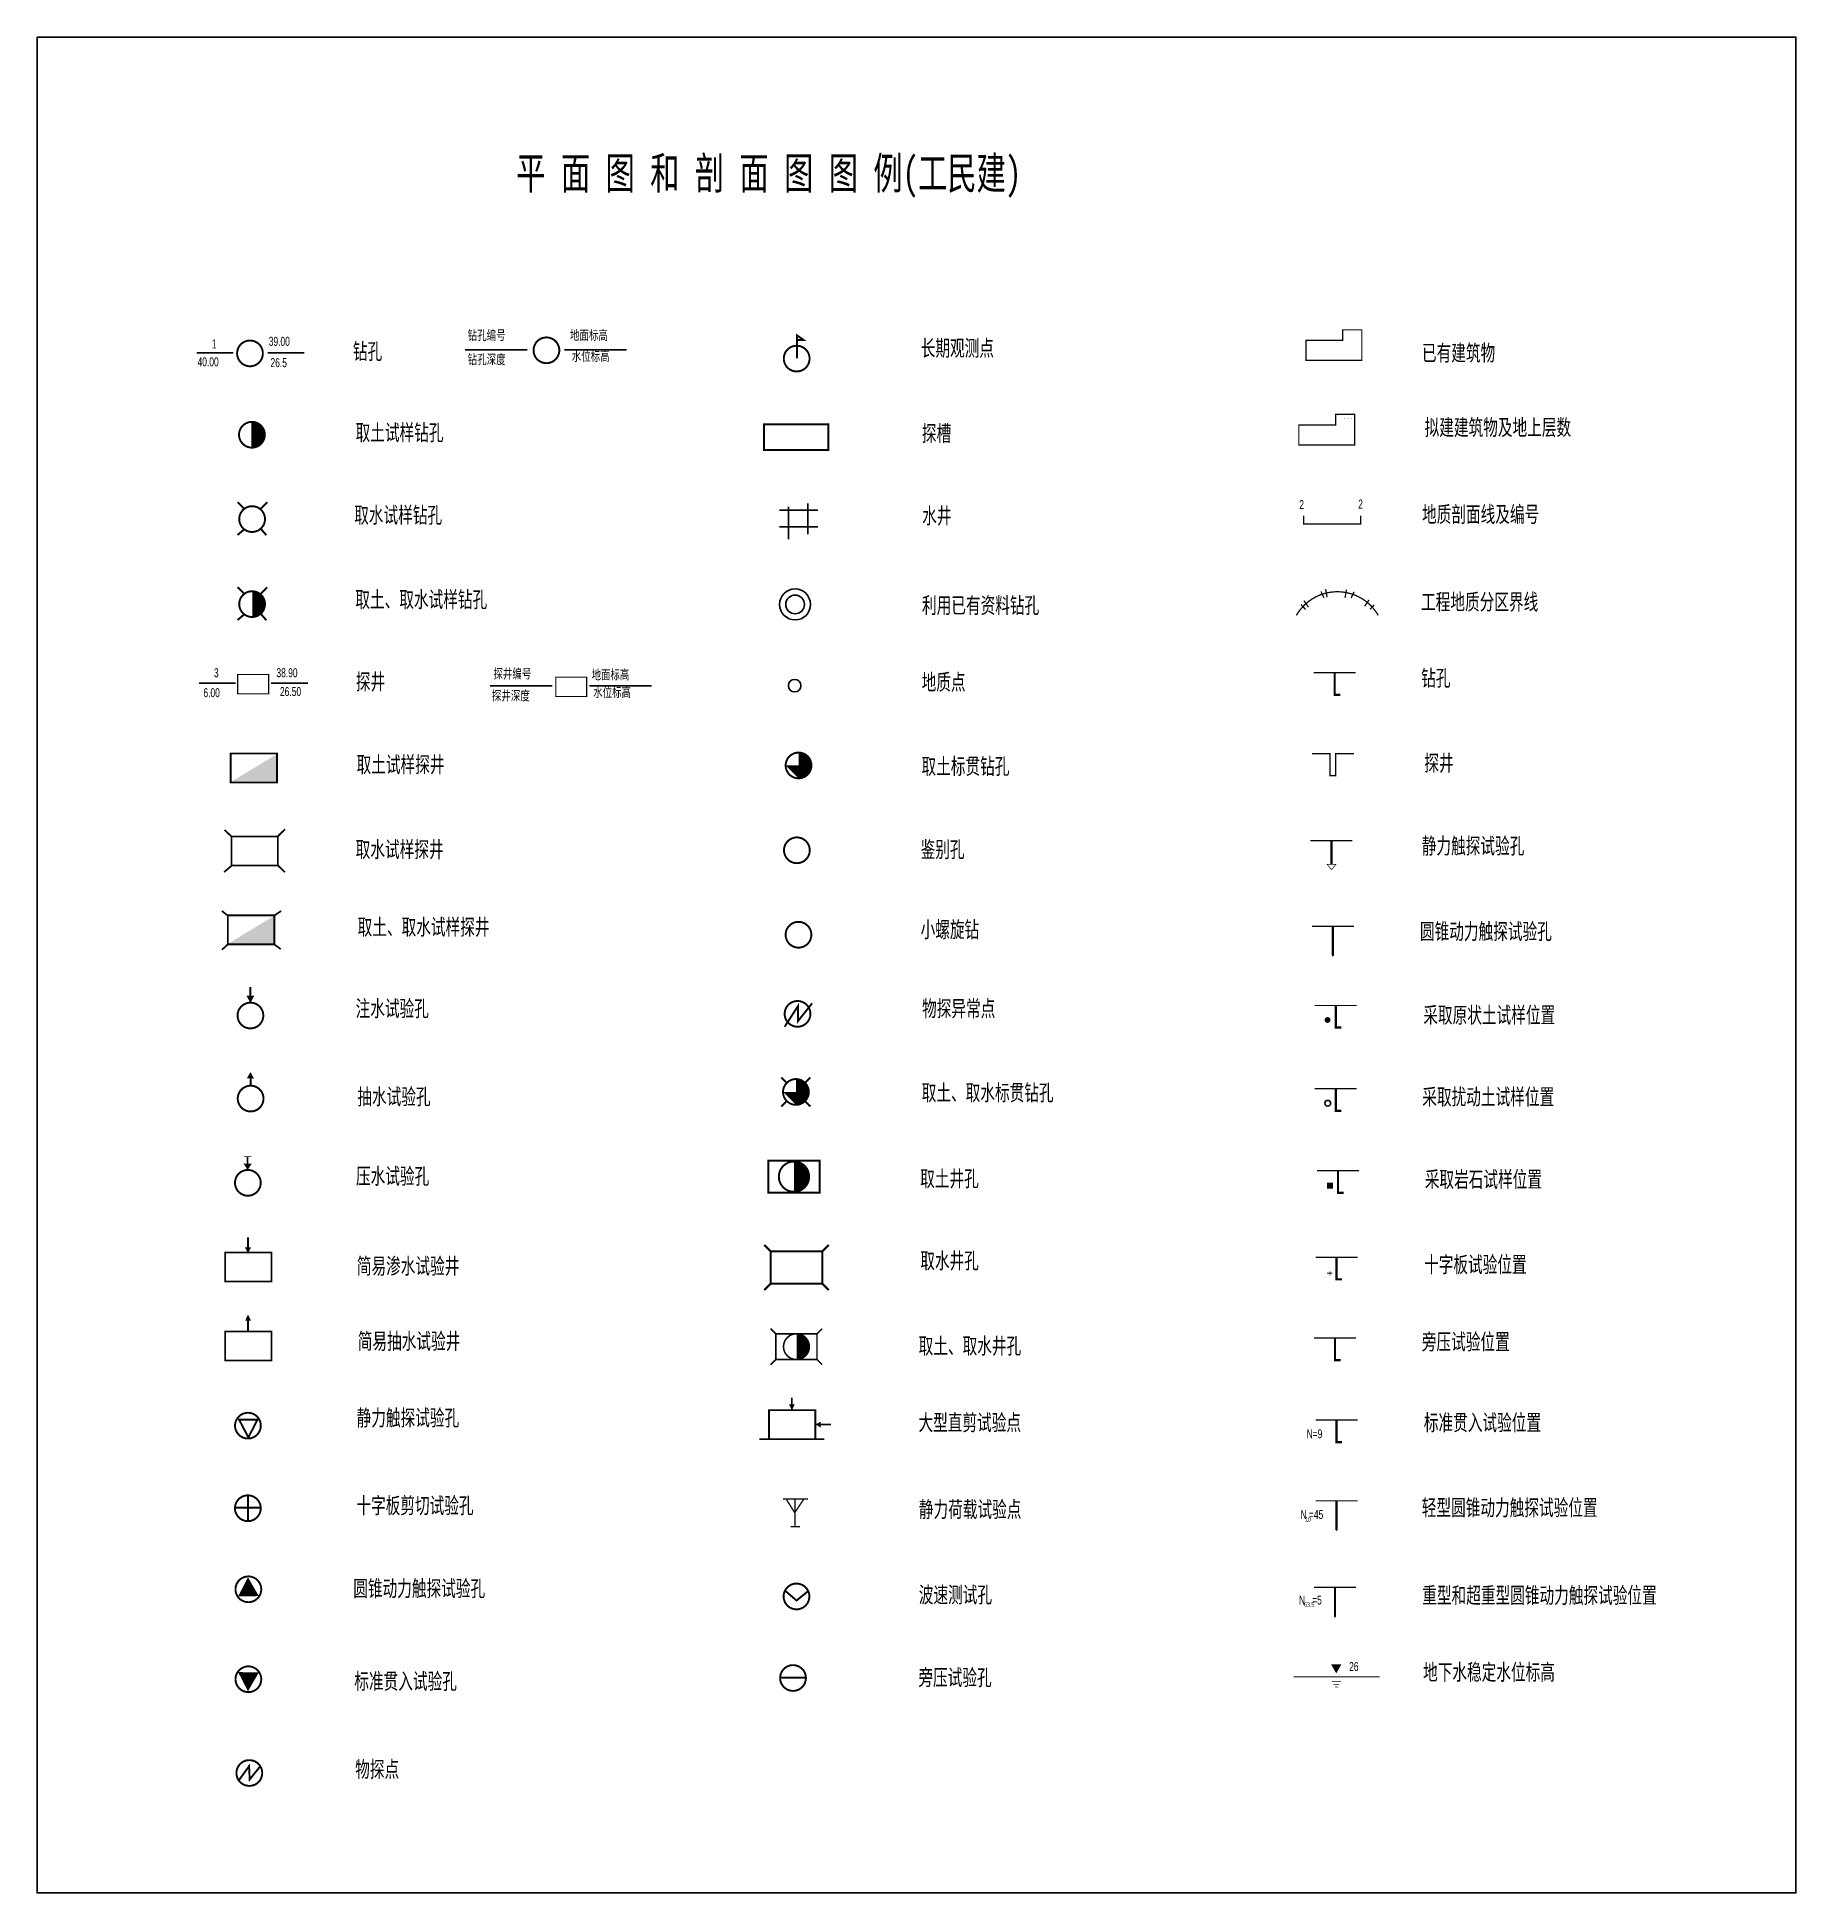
# Model space of a CAD drawing. Extents: x 0 to 0.273, y 0 to 0.288.
import ezdxf

# ---------------------------------------------------------------- set-up
doc = ezdxf.new("R2010")
doc.units = 0
doc.header["$MEASUREMENT"] = 0
doc.layers.get('0').update_dxf_attribs({"linetype": 'CONTINUOUS'})
doc.styles.add('LZ_FONTS_FS', font='hxm.ttf', dxfattribs={"width": 0.7})
doc.styles.get("Standard").update_dxf_attribs({"font": 'hxm.ttf'})

msp = doc.modelspace()

# ---------------------------------------------------------------- linework, layer by layer
for p, q in [((0.06648, 0.2397), (0.0761, 0.2397)), ((0.08187, 0.2397), (0.0915, 0.2397)), ((0.02478, 0.23922), (0.03045, 0.23922)), ((0.0358, 0.23922), (0.04148, 0.23922)), ((0.12124, 0.21481), (0.11527, 0.21481)), ((0.11669, 0.21529), (0.11669, 0.21031)), ((0.11966, 0.21105), (0.11966, 0.21585)), ((0.11527, 0.21223), (0.12124, 0.21223)), ((0.02514, 0.18792), (0.03081, 0.18792)), ((0.03634, 0.18792), (0.04201, 0.18792)), ((0.07036, 0.1875), (0.07998, 0.1875)), ((0.08575, 0.1875), (0.09538, 0.1875))]:
    msp.add_line(p, q)
msp.add_lwpolyline([(0, 0.28828), (0.27309, 0.28828), (0.27309, 0), (0, 0)], close=True)
at = {"color": 7}
for points in [[(0.11798, 0.23839, 0.0003, 0.0003, 0), (0.11798, 0.24196, 0.0003, 0.0003, 0), (0.11903, 0.24122, 0.0003, 0.0003, 0), (0.11795, 0.24122, 0.0003, 0.0003, 0)], [(0.11794, 0.23634, 0.0003, 0.0003, 1), (0.11794, 0.24034, 0.0003, 0.0003, 1), (0.11794, 0.23634, 0.0003, 0.0003, 1)], [(0.02909, 0.16512, 0.00027, 0.00027, 0), (0.03022, 0.16407, 0.00027, 0.00027, 0)], [(0.03849, 0.16523, 0.00027, 0.00027, 0), (0.03732, 0.16407, 0.00027, 0.00027, 0)], [(0.03019, 0.15959, 0.00027, 0.00027, 0), (0.03739, 0.15959, 0.00027, 0.00027, 0), (0.03739, 0.16409, 0.00027, 0.00027, 0), (0.03019, 0.16409, 0.00027, 0.00027, 0), (0.03019, 0.15945, 0.00027, 0.00027, 0)], [(0.02903, 0.15858, 0.00027, 0.00027, 0), (0.03022, 0.15958, 0.00027, 0.00027, 0)], [(0.03849, 0.15855, 0.00027, 0.00027, 0), (0.03738, 0.15961, 0.00027, 0.00027, 0)], [(0.03273, 0.07058, 0.0003, 0.0003, 1), (0.03273, 0.07458, 0.0003, 0.0003, 1), (0.03273, 0.07058, 0.0003, 0.0003, 1)], [(0.0328, 0.04516, 0.0003, 0.0003, 1), (0.0328, 0.04916, 0.0003, 0.0003, 1), (0.0328, 0.04516, 0.0003, 0.0003, 1)], [(0.11791, 0.04405, 0.0003, 0.0003, 1), (0.11791, 0.04805, 0.0003, 0.0003, 1), (0.11791, 0.04405, 0.0003, 0.0003, 1)], [(0.11616, 0.04693, 0.0003, 0.0003, 0), (0.11792, 0.04542, 0.0003, 0.0003, 0), (0.11971, 0.04687, 0.0003, 0.0003, 0)], [(0.0328, 0.03519, 0.0003, 0.0003, -1), (0.0328, 0.03119, 0.0003, 0.0003, -1), (0.0328, 0.03519, 0.0003, 0.0003, -1)], [(0.11737, 0.03138, 0.0003, 0.0003, 1), (0.11737, 0.03538, 0.0003, 0.0003, 1), (0.11737, 0.03138, 0.0003, 0.0003, 1)], [(0.1155, 0.03343, 0.0003, 0.0003, 0), (0.11929, 0.03343, 0.0003, 0.0003, 0)]]:
    msp.add_lwpolyline(points, format="xyseb", dxfattribs=at)
for points, const_width in [([(0.19701, 0.23807), (0.20569, 0.23807), (0.20569, 0.24281), (0.20271, 0.24281), (0.20271, 0.24118), (0.19701, 0.24118)], 0.0002), ([(0.20028, 0.1598), (0.20169, 0.1598), (0.20098, 0.15895)], 0.0001)]:
    msp.add_lwpolyline(points, close=True, dxfattribs=dict(const_width=const_width))
for points, const_width in [([(0.03305, 0.23715, 1), (0.03305, 0.24115, 1), (0.03305, 0.23715, 1)], 0.0003), ([(0.07908, 0.23763, 1), (0.07908, 0.24163, 1), (0.07908, 0.23763, 1)], 0.0003), ([(0.19553, 0.19846, -0.57735), (0.20824, 0.19846, 3.732051)], 0.0002), ([(0.11823, 0.17314, 1), (0.11823, 0.17714, 1), (0.11823, 0.17314, 1)], 0.0003), ([(0.11823, 0.17414, 0.414214), (0.11923, 0.17514, 0.414214), (0.11823, 0.17614, 0.414214)], 0.002), ([(0.11822, 0.14684, 1), (0.11822, 0.15084, 1), (0.11822, 0.14684, 1)], 0.0003), ([(0.11807, 0.13455, 1), (0.11807, 0.13855, 1), (0.11807, 0.13455, 1)], 0.0003), ([(0.11782, 0.12242, 1), (0.11782, 0.12642, 1), (0.11782, 0.12242, 1)], 0.0003), ([(0.11785, 0.12346, 1), (0.11785, 0.12546, 1)], 0.002), ([(0.11752, 0.11016, 0.414214), (0.11862, 0.11126, 0.414214), (0.11752, 0.11236, 0.414214)], 0.0022), ([(0.1179, 0.08285, 1), (0.1179, 0.08685, 1), (0.1179, 0.08285, 1)], 0.00024), ([(0.11793, 0.0838, 1), (0.11793, 0.0858, 1)], 0.002)]:
    msp.add_lwpolyline(points, format="xyb", dxfattribs=dict(const_width=const_width))
for points in [[(0.03335, 0.22451, 0.0003, 0.0003, 1), (0.03335, 0.22851, 0.0003, 0.0003, 1), (0.03335, 0.22451, 0.0003, 0.0003, 1)], [(0.03324, 0.22555, 0.002, 0.002, 1), (0.03324, 0.22755, 0.002, 0.002, 1)], [(0.11285, 0.22414, 0.0003, 0.0003, 0), (0.12285, 0.22414, 0.0003, 0.0003, 0), (0.12285, 0.22814, 0.0003, 0.0003, 0), (0.11285, 0.22814, 0.0003, 0.0003, 0), (0.11285, 0.22399, 0.0003, 0.0003, 0)], [(0.03211, 0.21508, 0.0003, 0.0003, 0), (0.03113, 0.21603, 0.0003, 0.0003, 0)], [(0.03338, 0.21141, 0.0003, 0.0003, 1), (0.03338, 0.21541, 0.0003, 0.0003, 1), (0.03338, 0.21141, 0.0003, 0.0003, 1)], [(0.03472, 0.21502, 0.0003, 0.0003, 0), (0.03573, 0.21603, 0.0003, 0.0003, 0)], [(0.03212, 0.21178, 0.0003, 0.0003, 0), (0.03112, 0.21094, 0.0003, 0.0003, 0)], [(0.03473, 0.21189, 0.0003, 0.0003, 0), (0.0356, 0.2109, 0.0003, 0.0003, 0)], [(0.03211, 0.20186, 0.0003, 0.0003, 0), (0.03113, 0.20282, 0.0003, 0.0003, 0)], [(0.03338, 0.1982, 0.0003, 0.0003, 1), (0.03338, 0.2022, 0.0003, 0.0003, 1), (0.03338, 0.1982, 0.0003, 0.0003, 1)], [(0.03342, 0.19917, 0.002, 0.002, 1), (0.03342, 0.20117, 0.002, 0.002, 1)], [(0.03472, 0.20181, 0.0003, 0.0003, 0), (0.03573, 0.20282, 0.0003, 0.0003, 0)], [(0.03212, 0.19857, 0.0003, 0.0003, 0), (0.03112, 0.19773, 0.0003, 0.0003, 0)], [(0.03473, 0.19868, 0.0003, 0.0003, 0), (0.0356, 0.19769, 0.0003, 0.0003, 0)], [(0.03005, 0.17248, 0.00027, 0.00027, 0), (0.03725, 0.17248, 0.00027, 0.00027, 0), (0.03725, 0.17698, 0.00027, 0.00027, 0), (0.03005, 0.17698, 0.00027, 0.00027, 0), (0.03005, 0.17234, 0.00027, 0.00027, 0)], [(0.11823, 0.17314, 0, 0.004, 0), (0.11823, 0.17514, 0.004, 0.004, 0)], [(0.02869, 0.15254, 0.00027, 0.00027, 0), (0.02966, 0.15176, 0.00027, 0.00027, 0)], [(0.02963, 0.14735, 0.00027, 0.00027, 0), (0.03683, 0.14735, 0.00027, 0.00027, 0), (0.03683, 0.15185, 0.00027, 0.00027, 0), (0.02963, 0.15185, 0.00027, 0.00027, 0), (0.02963, 0.14722, 0.00027, 0.00027, 0)], [(0.03692, 0.15189, 0.00027, 0.00027, 0), (0.03789, 0.15254, 0.00027, 0.00027, 0)], [(0.2012, 0.15014, 0.00035, 0.00035, 0), (0.2012, 0.14648, 0.0016, 0, 0), (0.2012, 0.14542, 0, 0, 0)], [(0.02956, 0.14729, 0.00027, 0.00027, 0), (0.02869, 0.14651, 0.00027, 0.00027, 0)], [(0.03689, 0.14729, 0.00027, 0.00027, 0), (0.03783, 0.14661, 0.00027, 0.00027, 0)], [(0.03312, 0.13429, 0.0003, 0.0003, 1), (0.03312, 0.13829, 0.0003, 0.0003, 1), (0.03312, 0.13429, 0.0003, 0.0003, 1)], [(0.03311, 0.14074, 0.0003, 0.0003, 0), (0.03311, 0.13832, 0.0003, 0.0003, 0)], [(0.03314, 0.12729, 0.0003, 0.0003, 0), (0.03314, 0.12539, 0.0003, 0.0003, 0)], [(0.03315, 0.12139, 0.0003, 0.0003, 1), (0.03315, 0.12539, 0.0003, 0.0003, 1), (0.03315, 0.12139, 0.0003, 0.0003, 1)], [(0.11782, 0.12242, 0, 0.004, 0), (0.11782, 0.12442, 0.004, 0.004, 0)], [(0.03272, 0.1083, 0.0003, 0.0003, 1), (0.03272, 0.1123, 0.0003, 0.0003, 1), (0.03272, 0.1083, 0.0003, 0.0003, 1)], [(0.03213, 0.11439, 0.0001, 0.0001, 0), (0.03325, 0.11439, 0.0001, 0.0001, 0)], [(0.03267, 0.11435, 0.0003, 0.0003, 0), (0.03267, 0.11227, 0.0003, 0.0003, 0)], [(0.03274, 0.10182, 0.00027, 0.00027, 0), (0.03274, 0.09958, 0.00027, 0.00027, 0)], [(0.02918, 0.09498, 0.00027, 0.00027, 0), (0.03638, 0.09498, 0.00027, 0.00027, 0), (0.03638, 0.09948, 0.00027, 0.00027, 0), (0.02918, 0.09948, 0.00027, 0.00027, 0), (0.02918, 0.09485, 0.00027, 0.00027, 0)], [(0.03274, 0.08964, 0.00027, 0.00027, 0), (0.03274, 0.08728, 0.00027, 0.00027, 0)], [(0.02921, 0.08271, 0.00027, 0.00027, 0), (0.03641, 0.08271, 0.00027, 0.00027, 0), (0.03641, 0.08721, 0.00027, 0.00027, 0), (0.02921, 0.08721, 0.00027, 0.00027, 0), (0.02921, 0.08258, 0.00027, 0.00027, 0)], [(0.19877, 0.08352, 0, 0.000432, 0), (0.19935, 0.08352, 0, 0, 0), (0.20003, 0.08352, 0.000432, 0, 0), (0.20066, 0.08352, 0, 0, 0)], [(0.11364, 0.0705, 0.00027, 0.00027, 0), (0.12084, 0.0705, 0.00027, 0.00027, 0), (0.12084, 0.075, 0.00027, 0.00027, 0), (0.11364, 0.075, 0.00027, 0.00027, 0), (0.11364, 0.07037, 0.00027, 0.00027, 0)], [(0.1172, 0.07692, 0.00027, 0.00027, 0), (0.1172, 0.07501, 0.00027, 0.00027, 0)], [(0.12086, 0.07277, 0.00027, 0.00027, 0), (0.12329, 0.07277, 0.00027, 0.00027, 0)], [(0.11214, 0.0705, 0.00027, 0.00027, 0), (0.12222, 0.0705, 0.00027, 0.00027, 0)], [(0.03272, 0.05775, 0.0003, 0.0003, 1), (0.03272, 0.06175, 0.0003, 0.0003, 1), (0.03272, 0.05775, 0.0003, 0.0003, 1)], [(0.03274, 0.06164, 0.0003, 0.0003, 0), (0.03274, 0.05787, 0.0003, 0.0003, 0)], [(0.1158, 0.06118, 0.0002, 0.0002, 0), (0.11969, 0.06118, 0.0002, 0.0002, 0)], [(0.11638, 0.06107, 0.0002, 0.0002, 0), (0.11764, 0.05905, 0.0002, 0.0002, 0)], [(0.11767, 0.05912, 0.0002, 0.0002, 0), (0.11908, 0.06121, 0.0002, 0.0002, 0)], [(0.11767, 0.0611, 0.0002, 0.0002, 0), (0.11767, 0.05697, 0.0002, 0.0002, 0)], [(0.20176, 0.0609, 0.00035, 0.00035, 0), (0.20176, 0.05724, 0.0016, 0, 0), (0.20176, 0.05618, 0, 0, 0)], [(0.0308, 0.05984, 0.0003, 0.0003, 0), (0.03462, 0.05984, 0.0003, 0.0003, 0)], [(0.11699, 0.05689, 0.0002, 0.0002, 0), (0.11843, 0.05689, 0.0002, 0.0002, 0)], [(0.20153, 0.04745, 0.00035, 0.00035, 0), (0.20153, 0.04378, 0.0016, 0, 0), (0.20153, 0.04272, 0, 0, 0)], [(0.20172, 0.03409, 0, 0.0016, 0), (0.20172, 0.0355, 0.0016, 0.0016, 0)], [(0.03295, 0.01662, 0.0003, 0.0003, 1), (0.03295, 0.02062, 0.0003, 0.0003, 1), (0.03295, 0.01662, 0.0003, 0.0003, 1)], [(0.03132, 0.01749, 0.0003, 0.0003, 0), (0.03291, 0.01968, 0.0003, 0.0003, 0), (0.03301, 0.01763, 0.0003, 0.0003, 0), (0.0346, 0.01961, 0.0003, 0.0003, 0)]]:
    msp.add_lwpolyline(points, format="xyseb")
for points, const_width in [([(0.19591, 0.22492), (0.20459, 0.22492), (0.20459, 0.22966), (0.20161, 0.22966), (0.20161, 0.22803), (0.19591, 0.22803), (0.19591, 0.22492)], 0.0002), ([(0.19668, 0.21395), (0.19668, 0.21263), (0.20549, 0.21263), (0.20549, 0.21395)], 0.0002), ([(0.19934, 0.20217), (0.19981, 0.20116)], 0.0002), ([(0.20007, 0.20252), (0.2003, 0.20127)], 0.0002), ([(0.20331, 0.20243), (0.20308, 0.20118)], 0.0002), ([(0.20448, 0.20212), (0.20402, 0.20111)], 0.0002), ([(0.19625, 0.20014), (0.19695, 0.19936)], 0.0002), ([(0.19671, 0.20073), (0.19741, 0.19972)], 0.0002), ([(0.20682, 0.20087), (0.20612, 0.19986)], 0.0002), ([(0.20761, 0.20009), (0.20699, 0.19939)], 0.0002), ([(0.03115, 0.18626), (0.03595, 0.18626), (0.03595, 0.18926), (0.03115, 0.18926), (0.03115, 0.18617)], 0.00018), ([(0.08053, 0.18584), (0.08533, 0.18584), (0.08533, 0.18884), (0.08053, 0.18884), (0.08053, 0.18575)], 0.00018), ([(0.19821, 0.18953), (0.20474, 0.18953)], 0.0002), ([(0.20148, 0.18953), (0.20148, 0.1861), (0.20234, 0.1861)], 0.00035), ([(0.19793, 0.17697), (0.20075, 0.17697), (0.20075, 0.17355), (0.20161, 0.17355), (0.20161, 0.17697), (0.20448, 0.17697)], 0.0002), ([(0.19772, 0.16345), (0.20424, 0.16345)], 0.0002), ([(0.20098, 0.16345), (0.20098, 0.1598)], 0.00035), ([(0.19794, 0.15014), (0.20447, 0.15014)], 0.0002), ([(0.11607, 0.13455), (0.11814, 0.13776), (0.11814, 0.13542), (0.12034, 0.13819)], 0.0003), ([(0.19838, 0.13785), (0.20491, 0.13785)], 0.0002), ([(0.20164, 0.13785), (0.20164, 0.13442), (0.20251, 0.13442)], 0.00035), ([(0.11557, 0.12667), (0.1164, 0.12583)], 0.0003), ([(0.11923, 0.12583), (0.12007, 0.12667)], 0.0003), ([(0.19837, 0.12493), (0.2049, 0.12493)], 0.0002), ([(0.20164, 0.12493), (0.20164, 0.1215), (0.2025, 0.1215)], 0.00035), ([(0.11557, 0.12217), (0.1164, 0.123)], 0.0003), ([(0.11923, 0.123), (0.12007, 0.12217)], 0.0003), ([(0.11352, 0.10876), (0.12152, 0.10876), (0.12152, 0.11376), (0.11352, 0.11376), (0.11352, 0.10876)], 0.0003), ([(0.19873, 0.11219), (0.20526, 0.11219)], 0.0002), ([(0.20029, 0.10986), (0.2012, 0.10986)], 0.0009), ([(0.20199, 0.11219), (0.20199, 0.10876), (0.20286, 0.10876)], 0.00035), ([(0.11291, 0.10065), (0.11391, 0.09965)], 0.0003), ([(0.11391, 0.09465), (0.11391, 0.09965), (0.12191, 0.09965), (0.12191, 0.09465), (0.11391, 0.09465)], 0.0003), ([(0.12291, 0.10065), (0.12191, 0.09965)], 0.0003), ([(0.1985, 0.09873), (0.20503, 0.09873)], 0.0002), ([(0.20176, 0.09873), (0.20176, 0.09531), (0.20263, 0.09531)], 0.00035), ([(0.20027, 0.09625), (0.2011, 0.09625)], 0.00015), ([(0.20073, 0.09657), (0.20073, 0.09586)], 0.0001), ([(0.11291, 0.09365), (0.11391, 0.09465)], 0.0003), ([(0.12291, 0.09365), (0.12191, 0.09465)], 0.0003), ([(0.1139, 0.08765), (0.1147, 0.08685)], 0.00024), ([(0.1147, 0.08285), (0.1211, 0.08285), (0.1211, 0.08685), (0.1147, 0.08685), (0.1147, 0.08273)], 0.00024), ([(0.1219, 0.08765), (0.1211, 0.08685)], 0.00024), ([(0.19827, 0.0862), (0.2048, 0.0862)], 0.0002), ([(0.20153, 0.0862), (0.20153, 0.08277), (0.20239, 0.08277)], 0.00035), ([(0.1139, 0.08205), (0.1147, 0.08285)], 0.00024), ([(0.1219, 0.08205), (0.1211, 0.08285)], 0.00024), ([(0.1985, 0.07344), (0.20503, 0.07344)], 0.0002), ([(0.20176, 0.07344), (0.20176, 0.07001), (0.20263, 0.07001)], 0.00035), ([(0.1985, 0.0609), (0.20503, 0.0609)], 0.0002), ([(0.19827, 0.04745), (0.2048, 0.04745)], 0.0002), ([(0.19512, 0.03356), (0.20844, 0.03356)], 0.00015), ([(0.20107, 0.03286), (0.20246, 0.03286)], 0.0001), ([(0.20128, 0.03239), (0.20221, 0.03239)], 0.0001), ([(0.20153, 0.032), (0.20203, 0.032)], 0.0001)]:
    msp.add_lwpolyline(points, dxfattribs=dict(const_width=const_width))
for points, const_width in [([(0.20302, 0.22908, 1), (0.20307, 0.22908, 1)], 0.00005), ([(0.20359, 0.22908, 1), (0.20364, 0.22908, 1)], 0.00005), ([(0.20405, 0.22908, 1), (0.2041, 0.22908, 1)], 0.00005), ([(0.20015, 0.1356, 1), (0.2006, 0.1356, 1)], 0.00045), ([(0.11517, 0.11126, 1), (0.11987, 0.11126, 1)], 0.0003)]:
    msp.add_lwpolyline(points, format="xyb", close=True, dxfattribs=dict(const_width=const_width))
at = {"color": 7, "const_width": 0.0003}
msp.add_lwpolyline([(0.11797, 0.15996, 1), (0.11797, 0.16396, 1), (0.11797, 0.15996, 1)], format="xyb", dxfattribs=at)
at = {"color": 7}
msp.add_lwpolyline([(0.03135, 0.07353, 0.0003, 0.0003, 0), (0.03422, 0.07353, 0.0003, 0.0003, 0), (0.0328, 0.07075, 0.0003, 0.0003, 0)], format="xyseb", close=True, dxfattribs=at)
for centre, radius in [((0.11769, 0.20015), 0.0024), ((0.11769, 0.20015), 0.00145), ((0.11762, 0.18753), 0.000972), ((0.20039, 0.12266), 0.00045)]:
    msp.add_circle(centre, radius)
for points in [[(0.0301, 0.17258), (0.03714, 0.17685), (0.0372, 0.17258)], [(0.02966, 0.14745), (0.03679, 0.15176), (0.03686, 0.14742)], [(0.0325, 0.13937), (0.03372, 0.13937), (0.03311, 0.13825)], [(0.03257, 0.12654), (0.03368, 0.1265), (0.03311, 0.12751)], [(0.03206, 0.11331), (0.03332, 0.11327), (0.03267, 0.1123)], [(0.03225, 0.1003), (0.03323, 0.1003), (0.03274, 0.09939)], [(0.03229, 0.08887), (0.03323, 0.08887), (0.03274, 0.08984)], [(0.11675, 0.07591), (0.11765, 0.07591), (0.1172, 0.07497)], [(0.12164, 0.07319), (0.12164, 0.07229), (0.1209, 0.07277)]]:
    msp.add_solid(points)
for points in [[(0.0312, 0.04604), (0.03443, 0.0461), (0.03274, 0.04903)], [(0.0312, 0.0343), (0.03443, 0.03424), (0.03274, 0.03132)]]:
    msp.add_solid(points, dxfattribs=at)

# ---------------------------------------------------------------- texts
at = {"width": 0.7}
for s, height, p in [('1', 0.0014, (0.02712, 0.23991)), ('39.00', 0.0014, (0.03596, 0.24032)), ('40.00', 0.0014, (0.02491, 0.23714)), ('26.5', 0.0014, (0.03624, 0.23701)), ('2', 0.0014, (0.19598, 0.21496)), ('2', 0.0014, (0.20513, 0.21504)), ('3', 0.0014, (0.02746, 0.18884)), ('38.90', 0.0014, (0.03716, 0.18884)), ('6.00', 0.0014, (0.02582, 0.18574)), ('26.50', 0.0014, (0.03771, 0.18592)), ('N=9', 0.0014, (0.19711, 0.07062)), ('N =45', 0.0014, (0.19617, 0.05808)), ('10', 0.0007, (0.1969, 0.05769)), ('N   =5', 0.0014, (0.19594, 0.04479)), ('63.5', 0.0007, (0.19672, 0.04445)), ('26', 0.0014, (0.20372, 0.03446))]:
    msp.add_text(s, height=height, dxfattribs=at).set_placement(p)
at = {"attachment_point": 1, "style": 'LZ_FONTS_FS'}
for s, insert, char_height, width in [('\\fTxt|b0|i0|c134|p2;平 面 图 和 剖 面 图 图 例(工民建)', (0.0744, 0.26965), 0.005, 0.1706441), ('\\fTxt|b0|i0|c134|p2;钻孔编号', (0.06686, 0.24273), 0.0015, 0.0091), ('\\fTxt|b0|i0|c134|p2;地面标高', (0.08274, 0.24274), 0.0015, 0.0118414), ('\\fTxt|b0|i0|c134|p2;钻孔', (0.04903, 0.24072), 0.0025, 0.009), ('\\fTxt|b0|i0|c134|p2;水位标高', (0.08301, 0.23947), 0.0015, 0.0092846), ('\\fTxt|b0|i0|c134|p2;长期观测点', (0.1372, 0.24123), 0.0025, 0.0217738), ('\\fTxt|b0|i0|c134|p2;已有建筑物', (0.21503, 0.24048), 0.0025, 0.0257), ('\\fTxt|b0|i0|c134|p2;钻孔深度', (0.06686, 0.23898), 0.0015, 0.0102333), ('\\fTxt|b0|i0|c134|p2;取土试样钻孔', (0.04945, 0.22811), 0.0025, 0.0315096), ('\\fTxt|b0|i0|c134|p2;探槽', (0.13738, 0.22799), 0.0025, 0.0105), ('\\fTxt|b0|i0|c134|p2;拟建建筑物及地上层数', (0.21544, 0.22891), 0.0025, 0.0415599), ('\\fTxt|b0|i0|c134|p2;取水试样钻孔', (0.04923, 0.21529), 0.0025, 0.0304841), ('\\fTxt|b0|i0|c134|p2;水井', (0.13743, 0.21519), 0.0025, 0.0076), ('\\fTxt|b0|i0|c134|p2;地质剖面线及编号', (0.21504, 0.21541), 0.0025, 0.0370432), ('\\fTxt|b0|i0|c134|p2;取土、取水试样钻孔', (0.04941, 0.20218), 0.0025, 0.043662), ('\\fTxt|b0|i0|c134|p2;工程地质分区界线', (0.21489, 0.2018), 0.0025, 0.0306206), ('\\fTxt|b0|i0|c134|p2;利用已有资料钻孔', (0.1374, 0.20127), 0.0025, 0.0295465), ('\\fTxt|b0|i0|c134|p2;探井编号', (0.07085, 0.19015), 0.0015, 0.0096), ('\\fTxt|b0|i0|c134|p2;钻孔', (0.21491, 0.18997), 0.0025, 0.0159), ('\\fTxt|b0|i0|c134|p2;探井', (0.04949, 0.18941), 0.0025, 0.0086), ('\\fTxt|b0|i0|c134|p2;地面标高', (0.08608, 0.19), 0.0015, 0.0091141), ('\\fTxt|b0|i0|c134|p2;水位标高', (0.08634, 0.18726), 0.0015, 0.0096279), ('\\fTxt|b0|i0|c134|p2;地质点', (0.13734, 0.18935), 0.0025, 0.0105), ('\\fTxt|b0|i0|c134|p2;探井深度', (0.07061, 0.18673), 0.0015, 0.0089), ('\\ftxt|b0|i0|c134|p2;取土试样探井', (0.0496, 0.17654), 0.0025, 0.0282411), ('\\fTxt|b0|i0|c134|p2;取土标贯钻孔', (0.13732, 0.17627), 0.0025, 0.0278), ('\\fTxt|b0|i0|c134|p2;探井', (0.2154, 0.17678), 0.0025, 0.0142), ('\\ftxt|b0|i0|c134|p2;取水试样探井', (0.04947, 0.16335), 0.0025, 0.0329347), ('\\fTxt|b0|i0|c134|p2;鉴别孔', (0.13718, 0.16335), 0.0025, 0.0151), ('\\fTxt|b0|i0|c134|p2;静力触探试验孔', (0.215, 0.1639), 0.0025, 0.0275), ('\\fTxt|b0|i0|c134|p2;取土、取水试样探井', (0.04977, 0.1513), 0.0025, 0.0403661), ('\\fTxt|b0|i0|c134|p2;小螺旋钻', (0.13718, 0.15091), 0.0025, 0.0213), ('\\fTxt|b0|i0|c134|p2;圆锥动力触探试验孔', (0.21472, 0.15062), 0.0025, 0.0380656), ('\\fTxt|b0|i0|c134|p2;注水试验孔', (0.04945, 0.13864), 0.0025, 0.0294), ('\\fTxt|b0|i0|c134|p2;物探异常点', (0.13741, 0.13863), 0.0025, 0.0224), ('\\fTxt|b0|i0|c134|p2;采取原状土试样位置', (0.21524, 0.13762), 0.0025, 0.0409496), ('\\fTxt|b0|i0|c134|p2;抽水试验孔', (0.04972, 0.12495), 0.0025, 0.0189), ('\\fTxt|b0|i0|c134|p2;取土、取水标贯钻孔', (0.13736, 0.12557), 0.0025, 0.0356969), ('\\fTxt|b0|i0|c134|p2;采取扰动土试样位置', (0.21508, 0.12492), 0.0025, 0.0385688), ('\\fTxt|b0|i0|c134|p2;压水试验孔', (0.04951, 0.1126), 0.0025, 0.0385594), ('\\fTxt|b0|i0|c134|p2;取土井孔', (0.13711, 0.11222), 0.0025, 0.0263), ('\\fTxt|b0|i0|c134|p2;采取岩石试样位置', (0.21547, 0.1121), 0.0025, 0.0395851), ('\\fTxt|b0|i0|c134|p2;简易渗水试验井', (0.04964, 0.09863), 0.0025, 0.0389948), ('\\fTxt|b0|i0|c134|p2;取水井孔', (0.13713, 0.09946), 0.0025, 0.0265), ('\\fTxt|b0|i0|c134|p2;十字板试验位置', (0.21536, 0.09887), 0.0025, 0.0275), ('\\fTxt|b0|i0|c134|p2;简易抽水试验井', (0.04979, 0.08696), 0.0025, 0.0266), ('\\fTxt|b0|i0|c134|p2;取土、取水井孔', (0.13688, 0.08623), 0.0025, 0.0321), ('\\fTxt|b0|i0|c134|p2;旁压试验位置', (0.21501, 0.08687), 0.0025, 0.0251), ('\\fTxt|b0|i0|c134|p2;静力触探试验孔', (0.04961, 0.07506), 0.0025, 0.0275), ('\\fTxt|b0|i0|c134|p2;大型直剪试验点', (0.13685, 0.07432), 0.0025, 0.0288819), ('\\fTxt|b0|i0|c134|p2;标准贯入试验位置', (0.21532, 0.07432), 0.0025, 0.0362335), ('\\fTxt|b0|i0|c134|p2;十字板剪切试验孔', (0.04957, 0.06143), 0.0025, 0.0293), ('\\fTxt|b0|i0|c134|p2;静力荷载试验点', (0.13691, 0.06084), 0.0025, 0.0293247), ('\\fTxt|b0|i0|c134|p2;轻型圆锥动力触探试验位置', (0.215, 0.0611), 0.0025, 0.0486), ('\\fTxt|b0|i0|c134|p2;圆锥动力触探试验孔', (0.04909, 0.04855), 0.0025, 0.0382017), ('\\fTxt|b0|i0|c134|p2;波速测试孔', (0.1369, 0.04757), 0.0025, 0.0176), ('\\fTxt|b0|i0|c134|p2;重型和超重型圆锥动力触探试验位置', (0.21508, 0.04748), 0.0025, 0.0583541), ('\\fTxt|b0|i0|c134|p2;旁压试验孔', (0.13684, 0.03472), 0.0025, 0.0315727), ('\\fTxt|b0|i0|c134|p2;地下水稳定水位标高', (0.2152, 0.03555), 0.0025, 0.0358), ('\\fTxt|b0|i0|c134|p2;标准贯入试验孔', (0.04925, 0.03414), 0.0025, 0.0341813), ('\\fTxt|b0|i0|c134|p2;物探点', (0.04939, 0.02046), 0.0025, 0.0129)]:
    msp.add_mtext(s, dxfattribs=dict(at, insert=insert, char_height=char_height, width=width))

doc.saveas('drawing.dxf')
